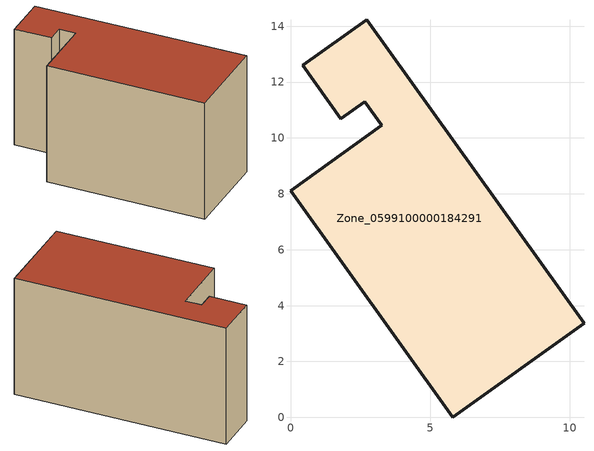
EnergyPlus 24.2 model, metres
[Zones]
Zone_0599100000184291
 floor ground (C_G): 10.5,3.36 5.8,0 0,8.11 3.26,10.45 2.65,11.3 1.8,10.69 0.43,12.6 2.72,14.23 z0
 wall outside (C_F): 2.72,14.23 0.43,12.6 1.8,10.69 2.65,11.3 3.26,10.45 0,8.11 5.8,0 10.5,3.36 2.72,14.23 z0:7.78
 roof outside (C_R): 10.5,3.36 2.72,14.23 0.43,12.6 1.8,10.69 2.65,11.3 3.26,10.45 0,8.11 5.8,0 z7.78
[BUILDING]
Pand.0599100000184291: North Axis=0; Terrain=City; Loads Convergence Tolerance Value=0.04; Temperature Convergence Tolerance Value=0.4; Solar Distribution=FullExterior; Maximum Number of Warmup Days=25; Minimum Number of Warmup Days=1
[Site:Location]
Rotterdam.The.Hague.AP_ZH_NLD Design_Conditions: Latitude=51.96; Longitude=4.45; Time Zone=1; Elevation=-4.5
[SITE:GROUNDTEMPERATURE:BUILDINGSURFACE]
18, 18, 18, 18, 18, 18, 18, 18, 18, 18, 18, 18
[MATERIAL] Thermal Absorptance=0.9; Solar Absorptance=0.7; Visible Absorptance=0.7
Name | Roughness | Thickness | Conductivity | Density | Specific Heat
G.TI.1975-1991 | MediumSmooth | 0.15 | 0.288461 | 540 | 1210
F.TI.1975-1991 | Rough | 0.3 | 0.230769 | 1920 | 840
R.TI.1975-1991 | MediumRough | 0.2 | 0.153846 | 1500 | 1000
[CONSTRUCTION]
C_G: G.TI.1975-1991
C_F: F.TI.1975-1991
C_R: R.TI.1975-1991
[ZONE]
Zone_0599100000184291: Type=1; Multiplier=1; Ceiling Height=Autocalculate; Volume=Autocalculate; Floor Area=autocalculate; Part of Total Floor Area=Yes
[ZONEINFILTRATION:DESIGNFLOWRATE]
Infil_Zone_0599100000184291: Zone or ZoneList or Space or SpaceList=Zone_0599100000184291; Schedule=AlwaysOn; Design Flow Rate Calculation Method=Flow/Area; Flow Rate per Floor Area=0.003; Constant Term Coefficient=1; Temperature Term Coefficient=0; Velocity Term Coefficient=0; Velocity Squared Term Coefficient=0
[HVACTEMPLATE:ZONE:IDEALLOADSAIRSYSTEM]
Zone_0599100000184291: Maximum Heating Supply Air Temperature=50; Minimum Cooling Supply Air Temperature=13; Maximum Heating Supply Air Humidity Ratio=0.0156; Minimum Cooling Supply Air Humidity Ratio=0.0077; Heating Limit=NoLimit; Cooling Limit=NoLimit; Dehumidification Control Type=ConstantSensibleHeatRatio; Cooling Sensible Heat Ratio=0.7; Dehumidification Setpoint=60; Humidification Control Type=None; Humidification Setpoint=30; Outdoor Air Method=None; Outdoor Air Flow Rate per Person=0.00944; Outdoor Air Flow Rate per Zone Floor Area=0; Outdoor Air Flow Rate per Zone=0; Demand Controlled Ventilation Type=None; Outdoor Air Economizer Type=NoEconomizer; Heat Recovery Type=None; Sensible Heat Recovery Effectiveness=0.7; Latent Heat Recovery Effectiveness=0.65
[ZONECONTROL:THERMOSTAT]
ThermostatControl_Zone_0599100000184291: Zone or ZoneList=Zone_0599100000184291; Control Type Schedule=DualSetpointControlType; Control 1=Thermostat_Zone_0599100000184291; Temperature Difference Between Cutout And Setpoint=0
[THERMOSTATSETPOINT:DUALSETPOINT]
Thermostat_Zone_0599100000184291: Heating Setpoint Temperature Schedule=HeatingSetpoint_Zone_0599100000184291; Cooling Setpoint Temperature Schedule=CoolingSetpoint_Zone_0599100000184291
[SCHEDULE:COMPACT]
HeatingSetpoint_Zone_0599100000184291: Through: 12/31, For: AllDays, Until: 24:00, 21
CoolingSetpoint_Zone_0599100000184291: Through: 12/31, For: AllDays, Until: 24:00, 24
DualSetpointControlType: Through: 12/31, For: AllDays, Until: 24:00, 4
AlwaysOn: Through: 12/31, For: AllDays, Until: 24:00, 1
